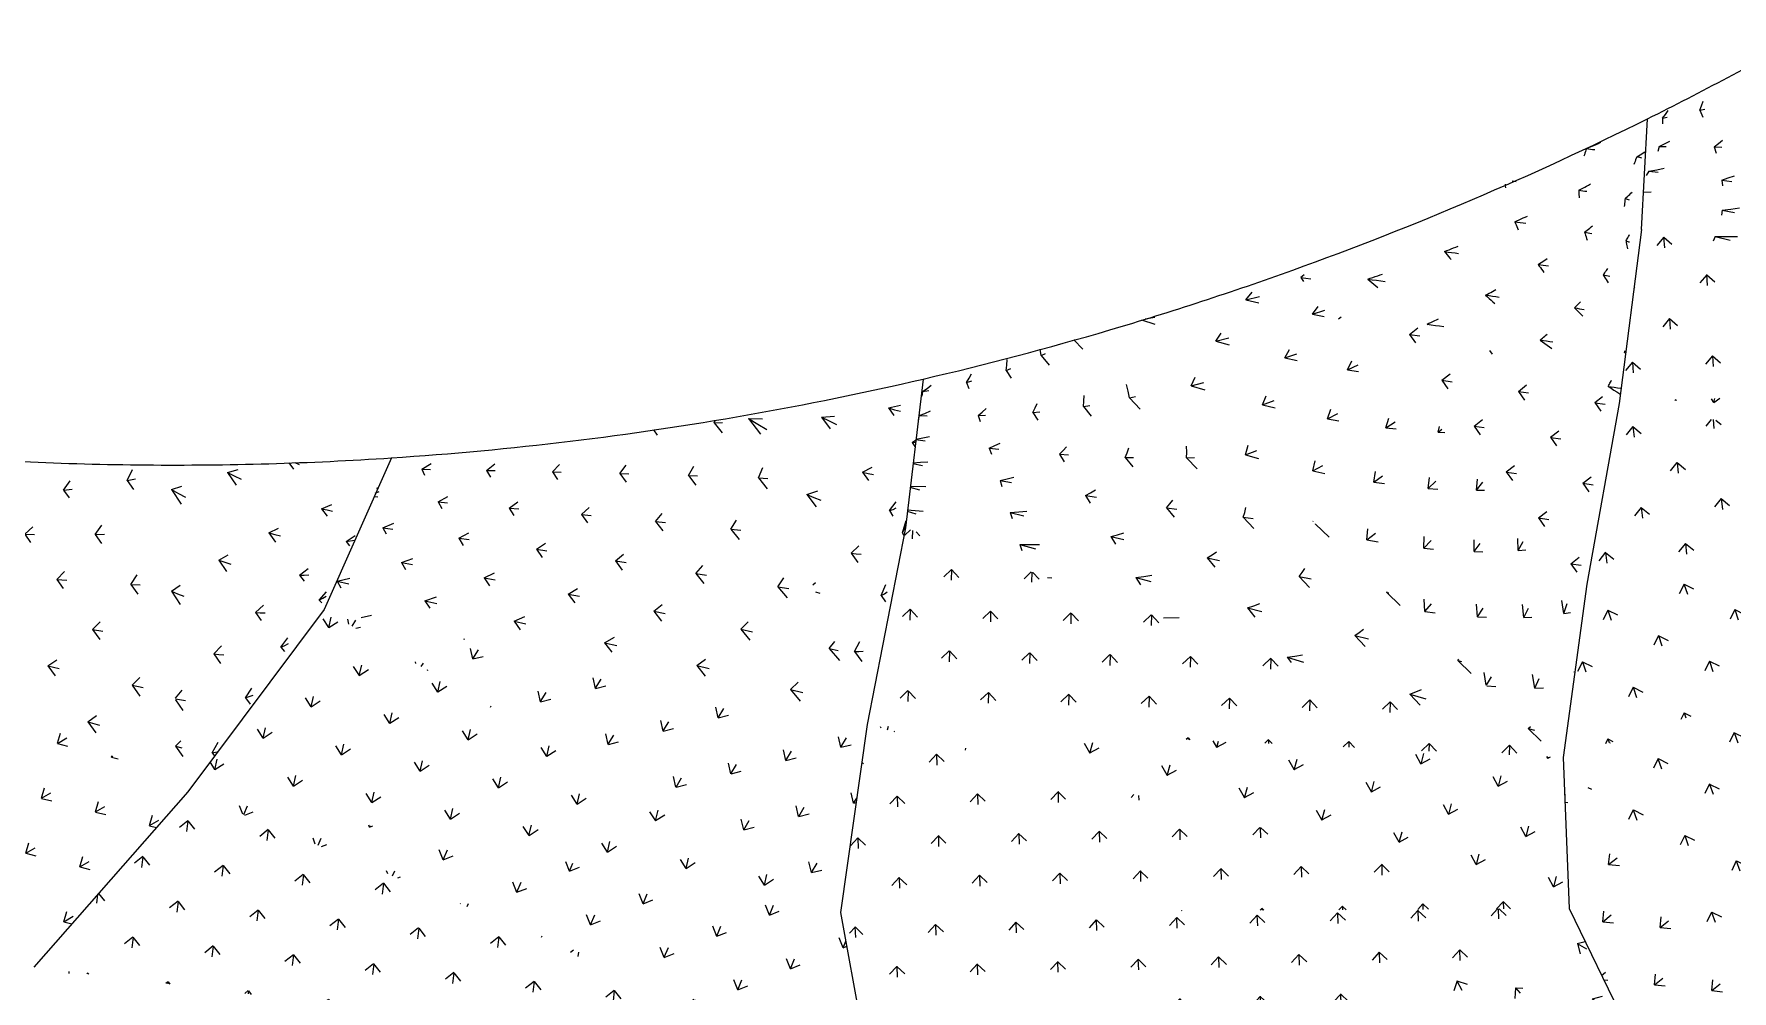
# Model space of a CAD drawing. Header units: millimetres. Extents: x 12827 to 178996, y -27589 to 73652.
# Drawn here: x 40106 to 47598, y -15556 to -11335 of the extents above; entities that cross this region are included whole.
import ezdxf

# ---------------------------------------------------------------- set-up
doc = ezdxf.new("R2010")
doc.units = ezdxf.units.MM
doc.layers.add('A-FLOR', color=192, linetype='Continuous', lineweight=9)
doc.layers.add('A-FLOR-PATT', color=8, linetype='Continuous', lineweight=9)

# ---------------------------------------------------------------- blocks, each defined once
blk = doc.blocks.new('FP_97-Copy of 1_F')
at = {"layer": 'A-FLOR-PATT'}
for p, q in [((40959.3, -13268.8), (41006.9, -13256.3)), ((41230.9, -13226.5), (41250.9, -13255.2)), ((41257.4, -13225.5), (41276, -13233.6)), ((40712.3, -13344.3), (40757.7, -13329)), ((40959.3, -13268.8), (40989.6, -13284.3)), ((40959.3, -13268.8), (40997.4, -13325)), ((40989.6, -13284.3), (41019.6, -13299.1)), ((40712.3, -13344.3), (40743.6, -13361.9)), ((40712.3, -13344.3), (40755.3, -13409.1)), ((40743.6, -13361.9), (40774.5, -13378.8)), ((41618.4, -13337.8), (41622.7, -13336.4)), ((41618.4, -13337.8), (41621.8, -13338.4)), ((41618.4, -13337.8), (41620.7, -13340.8)), ((41375, -13429.5), (41419.8, -13411.2)), ((41375, -13429.5), (41399.4, -13434.7)), ((41375, -13429.5), (41399.1, -13462.3)), ((41399.4, -13434.7), (41423.4, -13439.3)), ((41142.9, -13535.5), (41185.5, -13514.5)), ((41142.9, -13535.5), (41168.2, -13542.6)), ((41142.9, -13535.5), (41171.9, -13576.5)), ((41168.2, -13542.6), (41193.2, -13549.1)), ((41483.8, -13573.6), (41523.7, -13547.4)), ((40922, -13656.5), (40962.6, -13632.6)), ((41483.8, -13573.6), (41520.2, -13568.1)), ((41483.8, -13573.6), (41498.8, -13592.2)), ((40922, -13656.5), (40948.4, -13665.6)), ((40922, -13656.5), (40956, -13705.9)), ((40948.4, -13665.6), (40974.4, -13674)), ((41277.8, -13722.5), (41315.6, -13693.4)), ((40712.6, -13793.3), (40751, -13766.4)), ((41277.8, -13722.5), (41298.2, -13721.6)), ((41277.8, -13722.5), (41297.7, -13748.9)), ((41298.2, -13721.6), (41318.2, -13720.1)), ((40712.6, -13793.3), (40739.9, -13804.3)), ((40712.6, -13793.3), (40751.4, -13851.2)), ((40739.9, -13804.3), (40766.9, -13814.7)), ((41083.2, -13887.4), (41118.8, -13855.2)), ((41364.4, -13832.4), (41397.3, -13795.5)), ((41364.4, -13832.4), (41380, -13823.7)), ((41364.4, -13832.4), (41375.4, -13844.6)), ((41380, -13823.7), (41395.1, -13814.5)), ((41083.2, -13887.4), (41104.6, -13888.2)), ((41083.2, -13887.4), (41108, -13921.8)), ((41104.6, -13888.2), (41125.6, -13888.4)), ((41195.8, -14039.1), (41226.5, -13999)), ((40899.9, -14068.8), (40933.4, -14033.5)), ((40899.9, -14068.8), (40922.3, -14071.4)), ((40899.9, -14068.8), (40929.6, -14111.4)), ((40922.3, -14071.4), (40944.3, -14073.4)), ((41195.8, -14039.1), (41212.2, -14032)), ((41195.8, -14039.1), (41211.5, -14059)), ((41212.2, -14032), (41228.3, -14024.3)), ((40730.2, -14264.9), (40759.4, -14228.9)), ((41038.6, -14263.4), (41067.2, -14220)), ((40730.6, -14268), (40774.4, -14275.7)), ((40731.1, -14272), (40762.7, -14318.4)), ((41038.6, -14263.4), (41056.1, -14257.9)), ((41038.6, -14263.4), (41059.3, -14291.1)), ((41056.1, -14257.9), (41073.1, -14251.8)), ((40892.9, -14505.9), (40919.4, -14459)), ((40892.9, -14505.9), (40914.1, -14501.3)), ((40892.9, -14505.9), (40901.6, -14518))]:
    blk.add_line(p, q, dxfattribs=at)
blk = doc.blocks.new('FP_98-Copy of 1_F')
at = {"layer": 'A-FLOR-PATT'}
for p, q in [((39547.2, -13229.1), (39587, -13204)), ((39547.2, -13229.1), (39586.3, -13228.1)), ((39547.2, -13229.1), (39562.7, -13252.8)), ((39837, -13212), (39840.5, -13208.8)), ((39837, -13212), (39858.4, -13209.9)), ((39837, -13212), (39855.6, -13239.2)), ((40517.9, -13305), (40541.3, -13255.8)), ((39943.1, -13365.9), (39977.4, -13332.7)), ((40236.8, -13346.6), (40265.6, -13305.5)), ((40517.9, -13305), (40554.2, -13297.8)), ((40517.9, -13305), (40545.8, -13344)), ((39636.9, -13363.7), (39676.5, -13338.2)), ((39636.9, -13363.7), (39678.2, -13365.2)), ((39636.9, -13363.7), (39655.6, -13391.4)), ((39943.1, -13365.9), (39982.8, -13364.6)), ((39943.1, -13365.9), (39964.9, -13397.2)), ((40236.8, -13346.6), (40274.8, -13342.4)), ((40236.8, -13346.6), (40261.6, -13381.7)), ((39408.6, -13477.6), (39453.6, -13459.1)), ((39408.6, -13477.6), (39453.8, -13484.3)), ((39408.6, -13477.6), (39427.5, -13505.6)), ((39743.8, -13519.9), (39783.3, -13494)), ((39743.8, -13519.9), (39787.3, -13524)), ((39743.8, -13519.9), (39765.8, -13551.6)), ((40066.4, -13542), (40100.5, -13508.4)), ((40066.4, -13542), (40108.2, -13543.4)), ((40066.4, -13542), (40091.4, -13577.5)), ((40376.3, -13543.1), (40405, -13501.6)), ((40376.3, -13543.1), (40416.5, -13541.6)), ((40376.3, -13543.1), (40404.4, -13582.5)), ((39516.5, -13635.7), (39561.2, -13616.9)), ((39273, -13711.6), (39311.1, -13702.4)), ((39516.5, -13635.7), (39563.8, -13645.1)), ((39516.5, -13635.7), (39538.6, -13667.8)), ((39868, -13698.1), (39907.3, -13671.8)), ((39868, -13698.1), (39913.6, -13704.9)), ((39868, -13698.1), (39893.1, -13734)), ((40206.8, -13740.7), (40240.7, -13706.7)), ((39267.5, -13723.7), (39283.3, -13746.7)), ((39270.5, -13717), (39312.2, -13728.8)), ((40206.8, -13740.7), (40250.8, -13744.8)), ((40206.8, -13740.7), (40235.1, -13780.5)), ((40533, -13762.8), (40561.5, -13720.9)), ((40533, -13762.8), (40575.3, -13764.2)), ((40533, -13762.8), (40564.3, -13806.6)), ((39641.5, -13815.7), (39686.1, -13796.6)), ((39641.5, -13815.7), (39691, -13827.8)), ((39641.5, -13815.7), (39666.9, -13851.9)), ((39387, -13895.9), (39436.8, -13883.7)), ((39387, -13895.9), (39440.3, -13913.1)), ((39387, -13895.9), (39412.5, -13932.4)), ((40009.3, -13898.7), (40048.5, -13872)), ((40009.3, -13898.7), (40057.1, -13908.3)), ((40009.3, -13898.7), (40037.7, -13938.8)), ((40364.4, -13962.4), (40398.2, -13928.1)), ((39783.7, -14018), (39828.2, -13998.5)), ((40364.4, -13962.4), (40410.5, -13969.4)), ((40364.4, -13962.4), (40395.9, -14006.6)), ((39783.7, -14018), (39835.4, -14032.9)), ((39783.7, -14018), (39812.3, -14058.5)), ((39550.5, -14094.7), (39579.8, -14087.1)), ((40167.8, -14122.2), (40206.8, -14095.2)), ((40167.8, -14122.2), (40217.8, -14134.6)), ((40167.8, -14122.2), (40199.4, -14166.7)), ((39943.2, -14243), (39987.4, -14223.3)), ((40539.1, -14207.7), (40572.7, -14173)), ((40539.1, -14207.7), (40587.4, -14217.6)), ((40539.1, -14207.7), (40573.8, -14256.3)), ((39943.2, -14243), (39997, -14260.8)), ((39943.2, -14243), (39975, -14287.8)), ((40343.4, -14369.1), (40382.3, -14341.8)), ((40343.4, -14369.1), (40395.6, -14384.4)), ((40343.4, -14369.1), (40378.3, -14418)), ((40731, -14476.9), (40754.1, -14453)), ((40731, -14476.9), (40758.1, -14483.9)), ((40731, -14476.9), (40763, -14521.8))]:
    blk.add_line(p, q, dxfattribs=at)
blk = doc.blocks.new('FP_99-Copy of 1_F')
at = {"layer": 'A-FLOR-PATT'}
for p, q in [((42839.3, -13081.6), (42856.2, -13104.1)), ((43106.7, -13050.3), (43111, -13039.3)), ((43106.7, -13050.3), (43144.3, -13048.5)), ((43106.7, -13050.3), (43141.9, -13094.5)), ((41817.5, -13254.9), (41858.2, -13229.7)), ((41817.5, -13254.9), (41854.9, -13255.6)), ((41817.5, -13254.9), (41829.4, -13280.8)), ((42102.2, -13260.5), (42138.6, -13231.5)), ((42393.1, -13266.7), (42425.3, -13233.8)), ((42690.1, -13274.1), (42718.1, -13237)), ((42993.2, -13283), (43016.9, -13241.6)), ((43302.5, -13293.6), (43321.9, -13247.9)), ((42102.2, -13260.5), (42140.4, -13261.2)), ((42102.2, -13260.5), (42119.5, -13290.4)), ((42393.1, -13266.7), (42432.1, -13267.7)), ((42393.1, -13266.7), (42415.7, -13300.8)), ((42690.1, -13274.1), (42729.9, -13275.2)), ((42690.1, -13274.1), (42718.2, -13312.5)), ((42993.2, -13283), (43033.9, -13284.3)), ((42993.2, -13283), (43026.7, -13325.9)), ((43302.5, -13293.6), (43344, -13295.2)), ((43302.5, -13293.6), (43341.5, -13341.3)), ((41605.3, -13375.9), (41622.6, -13377.3)), ((41611.8, -13361.1), (41628.7, -13353.6)), ((41889.2, -13399.4), (41931.5, -13375.4)), ((41889.2, -13399.4), (41930.4, -13402.9)), ((41889.2, -13399.4), (41904.9, -13428.2)), ((42202.6, -13426.3), (42240.7, -13398.4)), ((42202.6, -13426.3), (42244.6, -13429.9)), ((42202.6, -13426.3), (42223.6, -13459.1)), ((42522.2, -13454.9), (42556.1, -13423.1)), ((42522.2, -13454.9), (42565, -13458.8)), ((42522.2, -13454.9), (42548.6, -13492)), ((42848.1, -13485.7), (42877.7, -13449.9)), ((43180.2, -13519.1), (43205.5, -13479.1)), ((41645.2, -13512.8), (41693.3, -13493.4)), ((41645.2, -13512.8), (41689.4, -13518.8)), ((41645.2, -13512.8), (41659.3, -13540.4)), ((41980.9, -13559.1), (42024.8, -13536.1)), ((41980.9, -13559.1), (42025.9, -13565.4)), ((41980.9, -13559.1), (42000.3, -13590.7)), ((42848.1, -13485.7), (42891.7, -13490)), ((42848.1, -13485.7), (42879.9, -13527.3)), ((43180.2, -13519.1), (43224.7, -13523.7)), ((43180.2, -13519.1), (43217.5, -13565.3)), ((42322.9, -13607.9), (42362.7, -13581.3)), ((42322.9, -13607.9), (42368.8, -13614.6)), ((42322.9, -13607.9), (42347.7, -13643.7)), ((42671.4, -13659.6), (42706.9, -13629.1)), ((41728.1, -13666.2), (41777.9, -13648)), ((41728.1, -13666.2), (41776.1, -13675)), ((41728.1, -13666.2), (41745.9, -13696.7)), ((42671.4, -13659.6), (42718, -13666.7)), ((42671.4, -13659.6), (42701.6, -13699.8)), ((43026.2, -13714.6), (43057.5, -13680.1)), ((41444.4, -13748.8), (41499.9, -13735.1)), ((41444.4, -13748.8), (41495.3, -13760)), ((41444.4, -13748.8), (41460.5, -13778.1)), ((42092.5, -13734.1), (42138.1, -13712.5)), ((42092.5, -13734.1), (42141.3, -13743.4)), ((42092.5, -13734.1), (42115.6, -13768.7)), ((42463.3, -13805.7), (42504.7, -13780.4)), ((43026.2, -13714.6), (43073.7, -13722.1)), ((43026.2, -13714.6), (43061.8, -13759.4)), ((43387.4, -13773.2), (43414.4, -13734.6)), ((43387.4, -13773.2), (43435.8, -13781.2)), ((43387.4, -13773.2), (43428.5, -13822.9)), ((41830.9, -13834.8), (41882.3, -13817.8)), ((41830.9, -13834.8), (41882.7, -13846.5)), ((41830.9, -13834.8), (41852.4, -13868.1)), ((42463.3, -13805.7), (42513, -13815.5)), ((42463.3, -13805.7), (42491.9, -13844.6)), ((42840.7, -13881.2), (42877.8, -13852.1)), ((41549.6, -13908.5), (41595.6, -13898.4)), ((42224, -13925.1), (42271.3, -13904.7)), ((42224, -13925.1), (42276.7, -13937.4)), ((42224, -13925.1), (42250.9, -13962.7)), ((42840.7, -13881.2), (42891.2, -13891.6)), ((42840.7, -13881.2), (42874.6, -13924.7)), ((43224.5, -13961.1), (43257.5, -13928.1)), ((42002.8, -14004.4), (42006.8, -14003.2)), ((42623.8, -14020.1), (42666.8, -13996.2)), ((43224.5, -13961.1), (43275.9, -13972.1)), ((43224.5, -13961.1), (43264, -14009.4)), ((42623.8, -14020.1), (42677.3, -14033.1)), ((42623.8, -14020.1), (42656.1, -14062.2)), ((43614.9, -14045.7), (43638.7, -14015.2)), ((43614.9, -14045.7), (43653.9, -14054.4)), ((43614.9, -14045.7), (43659.8, -14098.9)), ((43030.1, -14120.2), (43068.9, -14092.6)), ((43030.1, -14120.2), (43084.5, -14133.9)), ((43030.1, -14120.2), (43067.9, -14167)), ((43443.1, -14225.8), (43477.7, -14194.3)), ((43443.1, -14225.8), (43498.4, -14240.2)), ((43443.1, -14225.8), (43486.3, -14277.5))]:
    blk.add_line(p, q, dxfattribs=at)
blk = doc.blocks.new('FP_100-Copy of 1_F')
at = {"layer": 'A-FLOR-PATT'}
for p, q in [((43258.3, -13031.6), (43299.1, -13056.5)), ((43258.3, -13031.6), (43311.3, -13100)), ((43258.3, -13031.6), (43320.7, -13033.3)), ((43580.2, -13025.9), (43637.7, -13020.8)), ((43580.2, -13025.9), (43614.2, -13042.2)), ((43580.2, -13025.9), (43618.9, -13076.9)), ((43875.9, -12984.5), (43928.4, -12972.9)), ((43875.9, -12984.5), (43903.1, -12992.5)), ((43875.9, -12984.5), (43900.2, -13018.5)), ((43903.1, -12992.5), (43929.2, -12999.1)), ((43299.1, -13056.5), (43338.9, -13079.9)), ((43614.2, -13042.2), (43647.1, -13057.1)), ((43980.7, -13136.8), (43995.1, -13126.4)), ((43980.7, -13136.8), (43994, -13134.9)), ((43980.7, -13136.8), (43991.7, -13154.5)), ((43761.1, -13268), (43804.2, -13245.9)), ((43761.1, -13268), (43785.9, -13273.4)), ((43761.1, -13268), (43788.1, -13305.3)), ((43785.9, -13273.4), (43809.7, -13277.5)), ((43515.7, -13365.8), (43563.7, -13350.1)), ((43515.7, -13365.8), (43547.3, -13379.5)), ((43515.7, -13365.8), (43557, -13420.2)), ((43547.3, -13379.5), (43577.8, -13391.9)), ((43880.2, -13437.5), (43909.2, -13398.7)), ((43880.2, -13437.5), (43896, -13432.2)), ((43880.2, -13437.5), (43895.7, -13461.3)), ((43896, -13432.2), (43910.6, -13425.7)), ((43938.2, -13535.6), (43953.4, -13480.6)), ((43938.2, -13535.6), (43945.1, -13519.9)), ((43938.2, -13535.6), (43942.6, -13546.2)), ((43945.1, -13519.9), (43951.3, -13503.1)), ((43711, -13625.7), (43744.7, -13592.8)), ((43711, -13625.7), (43733.4, -13628.4)), ((43711, -13625.7), (43740.7, -13666.2)), ((43733.4, -13628.4), (43754.8, -13629.9)), ((43541.6, -13764.2), (43554.7, -13754.9)), ((43844.4, -13812.3), (43863.9, -13762.7)), ((43553.7, -13795.6), (43573.5, -13802.3)), ((43844.4, -13812.3), (43857.7, -13804.3)), ((43844.4, -13812.3), (43862.6, -13839.2)), ((43857.7, -13804.3), (43870, -13795.1)), ((43725.8, -14059.1), (43750, -14015.2)), ((43725.8, -14059.1), (43745.8, -14059.1)), ((43725.8, -14059.1), (43758.2, -14102.9)), ((43745.8, -14059.1), (43764.8, -14057.8))]:
    blk.add_line(p, q, dxfattribs=at)
blk = doc.blocks.new('FP_102-Copy of 1_F')
at = {"layer": 'A-FLOR-PATT'}
for p, q in [((44549.8, -12753.7), (44545.3, -12725.7)), ((44694.4, -12684.3), (44733.6, -12725.2)), ((44394.6, -12819.1), (44398.1, -12795.7)), ((44398.1, -12795.7), (44400.3, -12771.5)), ((44549.8, -12753.7), (44569, -12744.1)), ((44549.8, -12753.7), (44584.9, -12796)), ((44046.4, -12898.5), (44064.8, -12884)), ((44220.2, -12871.8), (44231.8, -12853.3)), ((44220.2, -12871.8), (44244.4, -12865.5)), ((44220.2, -12871.8), (44230, -12899.2)), ((44231.8, -12853.3), (44242.1, -12834)), ((44394.6, -12819.1), (44416.3, -12811.2)), ((44394.6, -12819.1), (44417, -12853.9)), ((44933.4, -12911.3), (44925.9, -12881)), ((44026.7, -12912.1), (44023.8, -12932.1)), ((44026.7, -12912.1), (44046.4, -12898.5)), ((44026.7, -12912.1), (44053.4, -12907.4)), ((44736.1, -12978.8), (44738, -12954.4)), ((44738, -12954.4), (44738.6, -12929.1)), ((44939.6, -12940.6), (44933.4, -12911.3)), ((44939.6, -12940.6), (44965.2, -12934.6)), ((44939.6, -12940.6), (44987, -12990.2)), ((44010.7, -13018.3), (44007.5, -13038.1)), ((44010.7, -13018.3), (44037, -13008.5)), ((44010.7, -13018.3), (44046.4, -13018.9)), ((44037, -13008.5), (44061.8, -12997.9)), ((44271.6, -13017.4), (44289.7, -13002.8)), ((44271.6, -13017.4), (44304.7, -13016.4)), ((44271.6, -13017.4), (44281, -13044.6)), ((44289.7, -13002.8), (44306.5, -12987.3)), ((44513.4, -13004.3), (44523.4, -12984.8)), ((44513.4, -13004.3), (44544, -13001.7)), ((44513.4, -13004.3), (44535.4, -13038.9)), ((44523.4, -12984.8), (44532.1, -12964.5)), ((44736.1, -12978.8), (44764.2, -12974.5)), ((44736.1, -12978.8), (44770.8, -13020.8)), ((43996.1, -13123.8), (44037.3, -13129.1)), ((43996.3, -13122.7), (44027.2, -13116.9)), ((44027.2, -13116.9), (44056.9, -13110.4)), ((44320.9, -13161.7), (44345.6, -13150.9)), ((44320.9, -13161.7), (44363, -13165.9)), ((44320.9, -13161.7), (44329.9, -13188.6)), ((44345.6, -13150.9), (44368.9, -13139.3)), ((44630.1, -13188.2), (44646.6, -13172.5)), ((44646.6, -13172.5), (44661.8, -13156.1)), ((44920.2, -13202.5), (44928.7, -13182)), ((44928.7, -13182), (44935.8, -13160.6)), ((45191.6, -13179.1), (45190.6, -13152.8)), ((45191.3, -13204.6), (45191.6, -13179.1)), ((43983.4, -13229.2), (44026.1, -13238)), ((43983.7, -13226.5), (44017.2, -13224.4)), ((44017.2, -13224.4), (44049.8, -13221.7)), ((44630.1, -13188.2), (44669.6, -13190.8)), ((44630.1, -13188.2), (44651.7, -13222.5)), ((44920.2, -13202.5), (44957.2, -13203.5)), ((44920.2, -13202.5), (44954.5, -13244.3)), ((45191.3, -13204.6), (45225.8, -13203.9)), ((45191.3, -13204.6), (45238.2, -13253.9)), ((43970.6, -13334.7), (44012.8, -13345.6)), ((43971.2, -13330.2), (44040.5, -13331.7)), ((44368.1, -13304.7), (44399.2, -13297.7)), ((44368.1, -13304.7), (44419.1, -13314.2)), ((44368.1, -13304.7), (44376.7, -13331.4)), ((44399.2, -13297.7), (44429, -13289.9)), ((44744.6, -13370.8), (44767.7, -13359)), ((44744.6, -13370.8), (44793.1, -13378.6)), ((44744.6, -13370.8), (44765.8, -13404.9)), ((44767.7, -13359), (44789.4, -13346.3)), ((45102.1, -13425), (45117.1, -13408.3)), ((45117.1, -13408.3), (45130.8, -13390.8)), ((43957.9, -13440.2), (43997.3, -13451.9)), ((43958.7, -13434), (44029.1, -13440.5)), ((44413.1, -13446.4), (44450.8, -13443.2)), ((44413.1, -13446.4), (44473, -13461.1)), ((44413.1, -13446.4), (44421.3, -13472.8)), ((44450.8, -13443.2), (44487.1, -13439.2)), ((45102.1, -13425), (45148.1, -13431.2)), ((45102.1, -13425), (45136, -13466.5)), ((45440.7, -13467.1), (45447.6, -13445.6)), ((45440.7, -13467.1), (45484.2, -13471.8)), ((45440.7, -13467.1), (45487.2, -13516.2)), ((45447.6, -13445.6), (45453.1, -13423.2)), ((44856.9, -13552), (44886.5, -13544)), ((44856.9, -13552), (44914.3, -13565.1)), ((44856.9, -13552), (44877.7, -13585.8)), ((44886.5, -13544), (44914.8, -13535.3)), ((45760.3, -13497.2), (45760.2, -13495.9)), ((45760.3, -13497.2), (45761.7, -13497.3)), ((45760.3, -13497.2), (45819.5, -13553.9)), ((44455.9, -13586.8), (44524.7, -13606.7)), ((44455.9, -13586.8), (44463.7, -13613)), ((44455.9, -13586.8), (44500.1, -13587.4)), ((44500.1, -13587.4), (44542.9, -13587.3)), ((45281.9, -13646), (45303.4, -13633.2)), ((45303.4, -13633.2), (45323.6, -13619.6)), ((45281.9, -13646), (45336.8, -13657.6)), ((45281.9, -13646), (45315.4, -13687.4)), ((45701.4, -13710.7), (45713.4, -13692.2)), ((44577.9, -13732.7), (44596.6, -13734)), ((44967.1, -13731.9), (45003.2, -13727.8)), ((44967.1, -13731.9), (45033.4, -13750.3)), ((44967.1, -13731.9), (44987.5, -13765.5)), ((45003.2, -13727.8), (45038, -13722.9)), ((45688, -13728.4), (45701.4, -13710.7)), ((45688, -13728.4), (45740.4, -13738.4)), ((45688, -13728.4), (45734.1, -13777.2)), ((45459.5, -13865.8), (45487.5, -13856.9)), ((45487.5, -13856.9), (45514.2, -13847.1)), ((46075.1, -13798.9), (46076.4, -13794)), ((46075.1, -13798.9), (46083, -13800.2)), ((46075.1, -13798.9), (46133.9, -13855.3)), ((45088.6, -13910.6), (45159, -13909.2)), ((45459.5, -13865.8), (45523.3, -13882.7)), ((45459.5, -13865.8), (45492.5, -13906.9)), ((45933, -13988.3), (45953, -13974.5)), ((45933, -13988.3), (45994.4, -14003.7)), ((45933, -13988.3), (45978.7, -14036.9)), ((45953, -13974.5), (45971.6, -13959.9)), ((45634.8, -14084.3), (45669.4, -14079.2)), ((45669.4, -14079.2), (45702.6, -14073.3)), ((45634.8, -14084.3), (45707.7, -14106.5)), ((45634.8, -14084.3), (45653.2, -14107.2)), ((46387.8, -14099.2), (46392.6, -14092)), ((46387.8, -14099.2), (46404.3, -14103.2)), ((46387.8, -14099.2), (46446.1, -14155.4)), ((46202.4, -14237), (46227.5, -14226.3)), ((46175.9, -14246.9), (46202.4, -14237)), ((46175.9, -14246.9), (46246.2, -14267.6)), ((46175.9, -14246.9), (46221.2, -14295.2)), ((46698.2, -14398.3), (46708.7, -14390.1)), ((46698.2, -14398.3), (46725.7, -14406.1)), ((46698.2, -14398.3), (46756.2, -14454.2))]:
    blk.add_line(p, q, dxfattribs=at)
blk = doc.blocks.new('FP_103-Copy of 1_F')
at = {"layer": 'A-FLOR-PATT'}
for p, q in [((45452.8, -12507.1), (45480.3, -12474.2)), ((45452.8, -12507.1), (45512.6, -12493.4)), ((45452.8, -12507.1), (45510.1, -12520.7)), ((45008.9, -12591.4), (45050.5, -12584.8)), ((45746.6, -12571.1), (45772.1, -12536.5)), ((45746.6, -12571.1), (45801.2, -12553.3)), ((45746.6, -12571.1), (45798.5, -12580.8)), ((44992.6, -12596.4), (45051.8, -12614.4)), ((45320.1, -12690.3), (45343.2, -12654.9)), ((45320.1, -12690.3), (45378.1, -12676.1)), ((45320.1, -12690.3), (45379.3, -12705.8)), ((45624.4, -12763.9), (45645.6, -12726.7)), ((45624.4, -12763.9), (45677.3, -12745.5)), ((45624.4, -12763.9), (45678.4, -12775.3)), ((45900.5, -12816.2), (45919.7, -12777.3)), ((45900.5, -12816.2), (45948.3, -12793.8)), ((45210.9, -12887.4), (45229.6, -12849.4)), ((45210.9, -12887.4), (45267.2, -12872.6)), ((45900.5, -12816.2), (45949.1, -12823.6)), ((45210.9, -12887.4), (45272.1, -12904.7)), ((45525.8, -12970.6), (45542.5, -12930.8)), ((45525.8, -12970.6), (45577, -12951.6)), ((45525.8, -12970.6), (45581.7, -12983.8)), ((45812.4, -13032), (45827.1, -12990.5)), ((45812.4, -13032), (45858.4, -13009)), ((45812.4, -13032), (45863, -13041.2)), ((46070.7, -13072.3), (46083.4, -13029.1)), ((46070.7, -13072.3), (46111.6, -13045.3)), ((46070.7, -13072.3), (46116, -13077.5)), ((46300.9, -13092), (46306.8, -13067.1)), ((46300.9, -13092), (46317.1, -13078.2)), ((46300.9, -13092), (46331.1, -13093.2)), ((45451.1, -13192), (45463.3, -13149.3)), ((45451.1, -13192), (45500.4, -13172.2)), ((45451.1, -13192), (45508.9, -13206.9)), ((45748, -13262.6), (45758.3, -13218.2)), ((45748, -13262.6), (45792.3, -13238.7)), ((45748, -13262.6), (45800.6, -13273.4)), ((46016.7, -13311.6), (46025, -13265.6)), ((46016.7, -13311.6), (46055.8, -13283.7)), ((46016.7, -13311.6), (46063.9, -13318.4)), ((46257.1, -13339.6), (46263.5, -13292.1)), ((46257.1, -13339.6), (46291.1, -13308)), ((46469.5, -13347.4), (46474, -13298.3)), ((46469.5, -13347.4), (46498.5, -13312)), ((46257.1, -13339.6), (46299, -13342.6)), ((46469.5, -13347.4), (46506.2, -13346.6)), ((45748.1, -13485), (45750.2, -13483.7)), ((45986.7, -13566.3), (45990.5, -13517.3)), ((45986.7, -13566.3), (46024, -13537.5)), ((46237.3, -13602.7), (46239.2, -13552.2)), ((45986.7, -13566.3), (46035.8, -13574.7)), ((46237.3, -13602.7), (46269.5, -13570)), ((46237.3, -13602.7), (46281.2, -13607.2)), ((46459.8, -13618.3), (46459.8, -13566.3)), ((46459.8, -13618.3), (46486.9, -13581.9)), ((46459.8, -13618.3), (46498.4, -13619)), ((46654.4, -13613.8), (46652.5, -13560.4)), ((46654.4, -13613.8), (46676.5, -13573.8)), ((46654.4, -13613.8), (46687.8, -13610.8)), ((46241.9, -13881.9), (46239.1, -13828.3)), ((46241.9, -13881.9), (46272.1, -13848.1)), ((46474.4, -13905.5), (46469.8, -13850.4)), ((46678.9, -13908.5), (46672.5, -13852)), ((46855.6, -13891.6), (46847.2, -13833.7)), ((46855.6, -13891.6), (46870.8, -13846.8)), ((46241.9, -13881.9), (46287.6, -13887.9)), ((46474.4, -13905.5), (46499.6, -13867.9)), ((46474.4, -13905.5), (46514.9, -13907.6)), ((46678.9, -13908.5), (46699.1, -13867.2)), ((46678.9, -13908.5), (46714.2, -13906.8)), ((46855.6, -13891.6), (46885.6, -13886.2)), ((46513.1, -14206.9), (46504.3, -14151.3)), ((46901.7, -14149.9), (46901.5, -14149.2)), ((46514.4, -14208.1), (46536.8, -14170.7)), ((46516.2, -14209.8), (46555.9, -14213.2)), ((46728, -14220.1), (46716.9, -14160.4)), ((46728, -14220.1), (46746.2, -14177.5)), ((46728, -14220.1), (46765.1, -14219.8))]:
    blk.add_line(p, q, dxfattribs=at)
blk = doc.blocks.new('FP_104-Copy of 1_F')
at = {"layer": 'A-FLOR-PATT'}
for p, q in [((46954.8, -11840.3), (46965.6, -11835.8)), ((46965.6, -11835.8), (46976.4, -11831.3)), ((46976.4, -11831.3), (46987.2, -11826.7)), ((46987.2, -11826.7), (46997.9, -11822.2)), ((46997.9, -11822.2), (47008.6, -11817.7)), ((47008.6, -11817.7), (47019.2, -11813.1)), ((46946.3, -11867.8), (46944.4, -11874.6)), ((46948.3, -11860.9), (46946.3, -11867.8)), ((46950.4, -11854), (46948.3, -11860.9)), ((46952.6, -11847.1), (46950.4, -11854)), ((46954.8, -11840.3), (46952.6, -11847.1)), ((46954.8, -11840.3), (46964.2, -11841.6)), ((46964.2, -11841.6), (46973.5, -11842.9)), ((46973.5, -11842.9), (46982.6, -11844.1)), ((46982.6, -11844.1), (46991.6, -11845.4)), ((47166.9, -11904.2), (47164.2, -11911.1)), ((47169.6, -11897.3), (47166.9, -11904.2)), ((47172.4, -11890.3), (47169.6, -11897.3)), ((47175.3, -11883.4), (47172.4, -11890.3)), ((47178.3, -11876.5), (47175.3, -11883.4)), ((47178.3, -11876.5), (47185.3, -11872.1)), ((47178.3, -11876.5), (47183.6, -11877.6)), ((47183.6, -11877.6), (47188.8, -11878.7)), ((47185.3, -11872.1), (47192.3, -11867.8)), ((47188.8, -11878.7), (47193.8, -11879.8)), ((47192.3, -11867.8), (47199.2, -11863.4)), ((47193.8, -11879.8), (47198.7, -11880.9)), ((47199.2, -11863.4), (47206.1, -11859)), ((47206.1, -11859), (47213, -11854.7)), ((46628.3, -11983.5), (46636.7, -11984.6)), ((46636.7, -11984.6), (46645.1, -11985.6)), ((46596.3, -11997.7), (46597.3, -12005.6)), ((46597.3, -12005.6), (46598.4, -12013.6)), ((46922.4, -12023.9), (46922.3, -12030.9)), ((46922.3, -12030.9), (46922.3, -12037.8)), ((46922.3, -12037.8), (46922.3, -12044.7)), ((46922.3, -12044.7), (46922.5, -12051.6)), ((46922.4, -12023.9), (46930.8, -12019.4)), ((46922.4, -12023.9), (46931.2, -12025.3)), ((46922.5, -12051.6), (46922.7, -12058.5)), ((46930.8, -12019.4), (46939.2, -12014.9)), ((46931.2, -12025.3), (46939.8, -12026.6)), ((46939.2, -12014.9), (46947.6, -12010.4)), ((46939.8, -12026.6), (46948.2, -12027.9)), ((46947.6, -12010.4), (46955.9, -12005.9)), ((46948.2, -12027.9), (46956.5, -12029.2)), ((46955.9, -12005.9), (46964.2, -12001.4)), ((46964.2, -12001.4), (46972.5, -11996.8)), ((47125.8, -12061.4), (47124.9, -12068.4)), ((47125.8, -12061.4), (47130.9, -12056.7)), ((47125.8, -12061.4), (47130.4, -12062.6)), ((47130.9, -12056.7), (47136.1, -12052)), ((47136.1, -12052), (47141.2, -12047.3)), ((47141.2, -12047.3), (47146.3, -12042.6)), ((47146.3, -12042.6), (47151.3, -12037.9)), ((47151.3, -12037.9), (47156.4, -12033.2)), ((47122.8, -12089.3), (47122.2, -12096.2)), ((47123.4, -12082.3), (47122.8, -12089.3)), ((47124.1, -12075.3), (47123.4, -12082.3)), ((47124.9, -12068.4), (47124.1, -12075.3)), ((47130.4, -12062.6), (47134.9, -12063.7)), ((47134.9, -12063.7), (47139.2, -12064.9)), ((47139.2, -12064.9), (47143.4, -12066.1)), ((46639.3, -12163.8), (46648.6, -12159.5)), ((46639.3, -12163.8), (46651.5, -12165.4)), ((46639.3, -12163.8), (46642.1, -12170.7)), ((46642.1, -12170.7), (46645, -12177.7)), ((46645, -12177.7), (46648, -12184.7)), ((46648, -12184.7), (46651, -12191.7)), ((46648.6, -12159.5), (46657.8, -12155.3)), ((46651, -12191.7), (46654.1, -12198.7)), ((46651.5, -12165.4), (46663.6, -12167.1)), ((46657.8, -12155.3), (46667, -12151)), ((46663.6, -12167.1), (46675.5, -12168.7)), ((46667, -12151), (46676.2, -12146.7)), ((46675.5, -12168.7), (46687.3, -12170.3)), ((46676.2, -12146.7), (46685.3, -12142.5)), ((46685.3, -12142.5), (46694.5, -12138.2)), ((46947.1, -12209.3), (46953.1, -12204.8)), ((46947.1, -12209.3), (46955.2, -12210.7)), ((46947.1, -12209.3), (46949.2, -12216.3)), ((46953.1, -12204.8), (46959.1, -12200.2)), ((46955.2, -12210.7), (46963.1, -12212)), ((46959.1, -12200.2), (46965, -12195.7)), ((46965, -12195.7), (46970.9, -12191.1)), ((46970.9, -12191.1), (46976.8, -12186.5)), ((46976.8, -12186.5), (46982.6, -12182)), ((46349, -12287), (46359, -12283)), ((46359, -12283), (46369.1, -12279)), ((46369.1, -12279), (46379.1, -12275)), ((46379.1, -12275), (46389.1, -12271)), ((46949.2, -12216.3), (46951.3, -12223.3)), ((46951.3, -12223.3), (46953.5, -12230.3)), ((46953.5, -12230.3), (46955.8, -12237.3)), ((46955.8, -12237.3), (46958.1, -12244.3)), ((46963.1, -12212), (46970.9, -12213.4)), ((46970.9, -12213.4), (46978.5, -12214.7)), ((47129.8, -12247.8), (47132.5, -12243.1)), ((47129.8, -12247.8), (47133.7, -12249)), ((47129.8, -12247.8), (47131, -12254.9)), ((47131, -12254.9), (47132.4, -12261.9)), ((47132.4, -12261.9), (47133.8, -12268.9)), ((47132.5, -12243.1), (47135.2, -12238.4)), ((47133.7, -12249), (47137.5, -12250.2)), ((47133.8, -12268.9), (47135.3, -12276)), ((47135.2, -12238.4), (47137.9, -12233.7)), ((47135.3, -12276), (47136.9, -12283)), ((47137.5, -12250.2), (47141.1, -12251.5)), ((47137.9, -12233.7), (47140.6, -12228.9)), ((47140.6, -12228.9), (47143.2, -12224.2)), ((47141.1, -12251.5), (47144.6, -12252.7)), ((47143.2, -12224.2), (47145.8, -12219.5)), ((46328.7, -12294.9), (46338.9, -12290.9)), ((46328.7, -12294.9), (46344.5, -12297)), ((46328.7, -12294.9), (46334.5, -12302)), ((46334.5, -12302), (46340.3, -12309.1)), ((46338.9, -12290.9), (46349, -12287)), ((46340.3, -12309.1), (46346.2, -12316.3)), ((46344.5, -12297), (46360.1, -12299.1)), ((46346.2, -12316.3), (46352.3, -12323.4)), ((46352.3, -12323.4), (46358.3, -12330.6)), ((46360.1, -12299.1), (46375.5, -12301.1)), ((46375.5, -12301.1), (46390.8, -12303.2)), ((46742.1, -12351.6), (46748.9, -12347.2)), ((46742.1, -12351.6), (46753.6, -12353.2)), ((46742.1, -12351.6), (46747.1, -12358.7)), ((46747.1, -12358.7), (46752.1, -12365.8)), ((46748.9, -12347.2), (46755.7, -12342.8)), ((46753.6, -12353.2), (46765, -12354.9)), ((46755.7, -12342.8), (46762.4, -12338.5)), ((46762.4, -12338.5), (46769.2, -12334.1)), ((46765, -12354.9), (46776.3, -12356.5)), ((46769.2, -12334.1), (46775.9, -12329.7)), ((46775.9, -12329.7), (46782.5, -12325.4)), ((46776.3, -12356.5), (46787.4, -12358.2)), ((45990.6, -12416.3), (46001.6, -12412.7)), ((45990.6, -12416.3), (46009.9, -12418.9)), ((45990.6, -12416.3), (45999.3, -12423.7)), ((45999.3, -12423.7), (46008.1, -12431)), ((46001.6, -12412.7), (46012.5, -12409)), ((46008.1, -12431), (46017, -12438.4)), ((46009.9, -12418.9), (46029, -12421.5)), ((46012.5, -12409), (46023.5, -12405.4)), ((46023.5, -12405.4), (46034.4, -12401.7)), ((46029, -12421.5), (46048, -12424.1)), ((46034.4, -12401.7), (46045.2, -12398)), ((46045.2, -12398), (46056.1, -12394.3)), ((46048, -12424.1), (46066.9, -12426.7)), ((46752.1, -12365.8), (46757.3, -12372.9)), ((46757.3, -12372.9), (46762.5, -12380.1)), ((46762.5, -12380.1), (46767.8, -12387.2)), ((47029.3, -12397.4), (47032.8, -12392.8)), ((47029.3, -12397.4), (47036.7, -12398.8)), ((47029.3, -12397.4), (47033.5, -12404.5)), ((47032.8, -12392.8), (47036.3, -12388.1)), ((47033.5, -12404.5), (47037.8, -12411.6)), ((47036.3, -12388.1), (47039.8, -12383.5)), ((47036.7, -12398.8), (47043.9, -12400.2)), ((47037.8, -12411.6), (47042.1, -12418.8)), ((47039.8, -12383.5), (47043.2, -12378.9)), ((47042.1, -12418.8), (47046.6, -12425.9)), ((47043.2, -12378.9), (47046.7, -12374.2)), ((47043.9, -12400.2), (47051, -12401.5)), ((47046.6, -12425.9), (47051.1, -12433.1)), ((47046.7, -12374.2), (47050.1, -12369.6)), ((47051, -12401.5), (47057.9, -12402.9)), ((46017, -12438.4), (46026, -12445.7)), ((46026, -12445.7), (46035.1, -12453.1)), ((46510.5, -12487.2), (46518.1, -12483)), ((46510.5, -12487.2), (46525.5, -12489.2)), ((46510.5, -12487.2), (46518.4, -12494.5)), ((46518.1, -12483), (46525.7, -12478.9)), ((46518.4, -12494.5), (46526.5, -12501.8)), ((46525.5, -12489.2), (46540.4, -12491.3)), ((46525.7, -12478.9), (46533.3, -12474.8)), ((46526.5, -12501.8), (46534.6, -12509.1)), ((46533.3, -12474.8), (46540.9, -12470.6)), ((46534.6, -12509.1), (46542.8, -12516.5)), ((46540.4, -12491.3), (46555.2, -12493.4)), ((46540.9, -12470.6), (46548.4, -12466.5)), ((46548.4, -12466.5), (46555.9, -12462.3)), ((46555.2, -12493.4), (46569.8, -12495.4)), ((46542.8, -12516.5), (46551.1, -12523.8)), ((46903.1, -12543.5), (46907.4, -12539)), ((46903.1, -12543.5), (46913.9, -12545.1)), ((46903.1, -12543.5), (46910.3, -12550.8)), ((46907.4, -12539), (46911.7, -12534.5)), ((46910.3, -12550.8), (46917.5, -12558.1)), ((46911.7, -12534.5), (46916, -12530)), ((46913.9, -12545.1), (46924.7, -12546.8)), ((46916, -12530), (46920.3, -12525.4)), ((46917.5, -12558.1), (46924.9, -12565.4)), ((46920.3, -12525.4), (46924.5, -12520.9)), ((46924.5, -12520.9), (46928.7, -12516.4)), ((46924.7, -12546.8), (46935.2, -12548.4)), ((46924.9, -12565.4), (46932.3, -12572.7)), ((46932.3, -12572.7), (46939.8, -12580)), ((46935.2, -12548.4), (46945.7, -12550)), ((46252.1, -12615.1), (46260.6, -12611.3)), ((46252.1, -12615.1), (46270.7, -12617.7)), ((46252.1, -12615.1), (46255.9, -12617.8)), ((46260.6, -12611.3), (46269, -12607.4)), ((46269, -12607.4), (46277.4, -12603.5)), ((46270.7, -12617.7), (46289.1, -12620.3)), ((46277.4, -12603.5), (46285.8, -12599.6)), ((46285.8, -12599.6), (46294.2, -12595.7)), ((46289.1, -12620.3), (46307.4, -12622.8)), ((46294.2, -12595.7), (46302.6, -12591.8)), ((46307.4, -12622.8), (46325.6, -12625.4)), ((46776.6, -12663.3), (46781.6, -12658.9)), ((46751.1, -12685), (46756.2, -12680.7)), ((46751.1, -12685), (46765.5, -12687.1)), ((46751.1, -12685), (46761.3, -12692.6)), ((46756.2, -12680.7), (46761.4, -12676.3)), ((46761.3, -12692.6), (46771.5, -12700.1)), ((46761.4, -12676.3), (46766.5, -12672)), ((46765.5, -12687.1), (46779.7, -12689.1)), ((46766.5, -12672), (46771.5, -12667.6)), ((46771.5, -12667.6), (46776.6, -12663.3)), ((46771.5, -12700.1), (46781.9, -12707.7)), ((46779.7, -12689.1), (46793.7, -12691.1)), ((46781.9, -12707.7), (46792.3, -12715.3)), ((46792.3, -12715.3), (46802.8, -12722.8)), ((46793.7, -12691.1), (46807.7, -12693.1)), ((47122.8, -12740.4), (47124.7, -12735.5)), ((47124.7, -12735.5), (47126.6, -12730.7)), ((47122.8, -12740.4), (47125.3, -12740.8)), ((47122.8, -12740.4), (47125.1, -12742.3)), ((47051, -12889.4), (47053.7, -12884.8)), ((47053.7, -12884.8), (47056.3, -12880.2)), ((47056.3, -12880.2), (47058.8, -12875.5)), ((47058.8, -12875.5), (47061.4, -12870.9)), ((47061.4, -12870.9), (47063.9, -12866.3)), ((47063.9, -12866.3), (47066.4, -12861.7)), ((47051, -12889.4), (47064.7, -12891.4)), ((47051, -12889.4), (47063.9, -12897.4)), ((47063.9, -12897.4), (47076.8, -12905.5)), ((47064.7, -12891.4), (47078.2, -12893.3)), ((47076.8, -12905.5), (47089.8, -12913.6)), ((47078.2, -12893.3), (47091.6, -12895.3)), ((47089.8, -12913.6), (47102.9, -12921.7)), ((47091.6, -12895.3), (47104.8, -12897.3))]:
    blk.add_line(p, q, dxfattribs=at)
blk = doc.blocks.new('FP_109-Copy of 1_F')
at = {"layer": 'A-FLOR-PATT'}
for p, q in [((47643.4, -11622.6), (47644.7, -11600.1)), ((47845.4, -11602.7), (47841.3, -11577.5)), ((47848, -11627.3), (47845.4, -11602.7)), ((48068.8, -11592.3), (48059.4, -11564.4)), ((48076.8, -11619.6), (48068.8, -11592.3)), ((47303.7, -11690.4), (47315.8, -11673.2)), ((47454.8, -11671.1), (47462.9, -11651.9)), ((47454.8, -11671.1), (47478.2, -11667)), ((47454.8, -11671.1), (47469.3, -11702.6)), ((47462.9, -11651.9), (47469.6, -11632)), ((47640.6, -11644.5), (47643.4, -11622.6)), ((47640.6, -11644.5), (47666.9, -11641.6)), ((47640.6, -11644.5), (47669.9, -11683)), ((47848, -11627.3), (47877.1, -11625.7)), ((47848, -11627.3), (47892, -11673)), ((48076.8, -11619.6), (48108.8, -11619.3)), ((48076.8, -11619.6), (48135.7, -11672.4)), ((48379.2, -11663.9), (48400.9, -11681.6)), ((47290.2, -11706.9), (47290.1, -11731.3)), ((47290.2, -11706.9), (47303.7, -11690.4)), ((47290.2, -11706.9), (47310.8, -11701.6)), ((47276.4, -11831.3), (47270.3, -11853)), ((47276.4, -11831.3), (47300.3, -11819.7)), ((47276.4, -11831.3), (47307.4, -11831)), ((47300.3, -11819.7), (47322.6, -11807.4)), ((47519.4, -11832.9), (47537.9, -11818.7)), ((47519.4, -11832.9), (47553.2, -11833.9)), ((47519.4, -11832.9), (47528, -11861.6)), ((47537.9, -11818.7), (47554.9, -11803.8)), ((47783.9, -11844), (47797, -11827.2)), ((47797, -11827.2), (47808.7, -11809.6)), ((48077.8, -11845.3), (48084.1, -11825.1)), ((47783.9, -11844), (47820.6, -11846.2)), ((47783.9, -11844), (47807.2, -11879.8)), ((48070, -11864.8), (48077.8, -11845.3)), ((48070, -11864.8), (48109.5, -11868.3)), ((48070, -11864.8), (48108.1, -11907.6)), ((48377.7, -11895.3), (48380.1, -11873.2)), ((48377.7, -11895.3), (48420.2, -11900.1)), ((48377.7, -11895.3), (48430.6, -11945.3)), ((48380.1, -11873.2), (48381.1, -11850.3)), ((48707.2, -11935.8), (48702.1, -11897.8)), ((47231, -11940.8), (47219, -11959.7)), ((47231, -11940.8), (47265.2, -11934.1)), ((47231, -11940.8), (47272.4, -11945.4)), ((47265.2, -11934.1), (47297.8, -11926.7)), ((47552.4, -11979.8), (47581.2, -11970.4)), ((47552.4, -11979.8), (47596.6, -11985.6)), ((47552.4, -11979.8), (47555.1, -12005.6)), ((47581.2, -11970.4), (47608.5, -11960.4)), ((48707.2, -11935.8), (48752.5, -11941.9)), ((48707.2, -11935.8), (48774.9, -11993)), ((47205.4, -12044.8), (47205.8, -12044.9)), ((47206, -12033.2), (47241.4, -12031)), ((47895.5, -12028.5), (47918.9, -12016.6)), ((47895.5, -12028.5), (47942.6, -12035.7)), ((47895.5, -12028.5), (47912.9, -12061.4)), ((47918.9, -12016.6), (47940.9, -12003.9)), ((48278.4, -12072.6), (48295.1, -12057.3)), ((47553.8, -12111.6), (47550.6, -12134.6)), ((47553.8, -12111.6), (47592.9, -12107.2)), ((47553.8, -12111.6), (47608.4, -12122.4)), ((47592.9, -12107.2), (47630.6, -12102.1)), ((48260.3, -12087.1), (48278.4, -12072.6)), ((48260.3, -12087.1), (48310.3, -12095.6)), ((48260.3, -12087.1), (48292.4, -12127.1)), ((48659.7, -12138.6), (48671, -12120.7)), ((47975.4, -12197.7), (48009.2, -12190.8)), ((47975.4, -12197.7), (48032.9, -12209.9)), ((47975.4, -12197.7), (47986.8, -12227.8)), ((48009.2, -12190.8), (48041.5, -12183.1)), ((48646.9, -12155.7), (48659.7, -12138.6)), ((48646.9, -12155.7), (48699.8, -12165.6)), ((48646.9, -12155.7), (48693.8, -12202.8)), ((49062.7, -12214.7), (49068.7, -12194.2)), ((47523.6, -12228.4), (47514.4, -12248.6)), ((47523.6, -12228.4), (47588.7, -12244.1)), ((47523.6, -12228.4), (47573.1, -12228.9)), ((47573.1, -12228.9), (47621, -12228.7)), ((48418.8, -12294.1), (48447.3, -12284.6)), ((48447.3, -12284.6), (48474.3, -12274.3)), ((49055.3, -12234.5), (49062.7, -12214.7)), ((49055.3, -12234.5), (49111.1, -12245.7)), ((49055.3, -12234.5), (49117, -12288.8)), ((48023.7, -12351.9), (48067.8, -12349.9)), ((48023.7, -12351.9), (48091.6, -12369.1)), ((48023.7, -12351.9), (48029.2, -12379.2)), ((48067.8, -12349.9), (48110.5, -12347.2)), ((48418.8, -12294.1), (48479.3, -12307.7)), ((48418.8, -12294.1), (48445, -12331.2)), ((48884.2, -12400.8), (48907.4, -12388.6)), ((48884.2, -12400.8), (48947.6, -12415.7)), ((48884.2, -12400.8), (48925.2, -12445)), ((48907.4, -12388.6), (48929.1, -12375.8)), ((48545.7, -12485.9), (48584.5, -12481.4)), ((48545.7, -12485.9), (48616.6, -12504.5)), ((48545.7, -12485.9), (48554.6, -12500.8)), ((48584.5, -12481.4), (48621.9, -12476.1)), ((49371.6, -12517.8), (49389.4, -12503.1)), ((49389.4, -12503.1), (49405.8, -12487.7)), ((49371.6, -12517.8), (49437.9, -12534.1)), ((49371.6, -12517.8), (49427.4, -12569.2)), ((49113, -12625.7), (49155.4, -12615.5))]:
    blk.add_line(p, q, dxfattribs=at)

msp = doc.modelspace()

# ---------------------------------------------------------------- hatches: boundary and pattern name
at = {"layer": 'A-FLOR-PATT'}
h = msp.add_hatch(dxfattribs=at)
h.set_pattern_fill('FP_813', color=256, style=0, pattern_type=2)
h.set_pattern_definition([(274.104, (90254.7, 41881.7), (189.29162, -165.30282), [47.596, -311.395]), (229.68, (90254.7, 41881.7), (189.29385, -165.3), [47.406, -205.426]), (318.871, (90254.7, 41881.7), (163.5972, 192.7695), [47.12, -204.189])])
h.paths.add_polyline_path([(47100.28856, -12964.80889), (49973.55045, -12817.39865), (47198.7525, -12197.30984), (47127.57051, -12752.15362)], flags=0)
h = msp.add_hatch(dxfattribs=at)
h.set_pattern_fill('FP_644', color=256, style=0, pattern_type=2)
h.set_pattern_definition([(351.684, (55381.42, 43167.66), (195.3862, 152.94495), [45.246, -296.021]), (305.121, (55381.42, 43167.66), (195.3868, 152.9442), [46.375, -200.958]), (38.053, (55381.42, 43167.66), (-142.292, 202.3029), [46.524, -201.605])])
h.paths.add_polyline_path([(46956.87048, -13761.28547), (47100.28856, -12964.80889), (45660.60075, -12376.36676), (46950.36051, -13754.33029)], flags=0)
h = msp.add_hatch(dxfattribs=at)
h.set_pattern_fill('FP_737', color=256, style=0, pattern_type=2)
h.set_pattern_definition([(79.107, (-25614.72, -35615.98), (-139.84502, 211.28526), [47.534, -310.991]), (34.143, (-25614.72, -35615.98), (-139.8468, 211.2847), [47.031, -203.799]), (123.5, (-25614.72, -35615.98), (-207.5971, -140.7801), [47.508, -205.866])])
h.paths.add_polyline_path([(50088.33655, -13481.55757), (49973.55045, -12817.39865), (47100.28856, -12964.80889), (48109.01543, -13139.25665)], flags=0)
h = msp.add_hatch(dxfattribs=at)
h.set_pattern_fill('FP_731', color=256, style=0, pattern_type=2)
h.set_pattern_definition([(275.935, (88132.24, 44023.78), (194.8659, -158.8332), [47.575, -311.258]), (231.463, (88132.24, 44023.78), (194.8644, -158.8359), [47.48, -205.746]), (320.817, (88132.24, 44023.78), (157.7626, 198.07685), [47.137, -204.261])])
h.paths.add_polyline_path([(46956.87048, -13761.28547), (50088.33655, -13481.55757), (47100.28856, -12964.80889), (47069.43191, -13136.1722)], flags=0)
h = msp.add_hatch(dxfattribs=at)
h.set_pattern_fill('FP_732', color=256, style=0, pattern_type=2)
h.set_pattern_definition([(288.283, (76152.31, 54389.02), (224.36242, -112.58873), [47.503, -310.789]), (243.808, (76152.3, 54389.02), (224.36295, -112.5891), [47.562, -206.101]), (333.352, (76152.3, 54389.02), (111.9609, 227.61745), [47.068, -203.96])])
h.paths.add_polyline_path([(46852.71095, -14525.87927), (50088.33655, -13481.55757), (46956.87048, -13761.28547), (46937.40016, -13904.20937)], flags=0)
h = msp.add_hatch(dxfattribs=at)
h.set_pattern_fill('FP_734', color=256, style=0, pattern_type=2)
h.set_pattern_definition([(289.231, (75187.14, 52159.72), (227.29187, -112.1588), [47.555, -311.13]), (244.272, (75187.14, 52159.72), (227.2923, -112.1594), [47.144, -204.293]), (333.736, (75187.14, 52159.72), (109.147, 226.5116), [47.523, -205.935])])
h.paths.add_polyline_path([(48256.38005, -16242.27336), (50088.33655, -13481.55757), (46852.71095, -14525.87927), (48109.01543, -16062.07722)], flags=0)
h = msp.add_hatch(dxfattribs=at)
h.set_pattern_fill('FP_643', color=256, style=0, pattern_type=2)
h.set_pattern_definition([(268.424, (93693.98, 39930.03), (172.30837, -183.57343), [47.608, -311.472]), (223.908, (93693.98, 39930.03), (172.3075, -183.5749), [47.414, -205.461]), (313.187, (93693.98, 39930.03), (182.1836, 175.3709), [47.207, -204.565])])
h.paths.add_polyline_path([(46852.71095, -14525.87927), (43950.46378, -13513.96372), (43781.68702, -14380.75862), (46847.3804, -14525.62738)], flags=0)
h = msp.add_hatch(dxfattribs=at)
h.set_pattern_fill('FP_306', color=256, style=0, pattern_type=2)
h.set_pattern_definition([(30.529, (-25734.67, 31640), (69.915, 242.16017), [47.426, -310.286]), (345.76, (-25734.67, 31640), (69.9159, 242.1605), [46.08, -199.68]), (73.896, (-25734.67, 31640), (-238.2084, 60.45076), [47.26, -204.792])])
h.paths.add_polyline_path([(40106.01939, -15451.09835), (40784.83656, -14677.28862), (39180.09519, -13919.92162), (40099.47963, -15440.28371)], flags=0)
h = msp.add_hatch(dxfattribs=at)
h.set_pattern_fill('FP_472', color=256, style=0, pattern_type=2)
h.set_pattern_definition([(77.369, (-26820.92, -27070.06), (-134.0528, 211.0953), [47.48, -310.639]), (33.085, (-26820.92, -27070.06), (-134.0542, 211.0947), [47.523, -205.935]), (122.417, (-26820.92, -27070.06), (-212.3634, -138.3576), [46.887, -203.176])])
h.paths.add_polyline_path([(43664.58627, -15210.45772), (41386.2737, -13874.31989), (40784.83656, -14677.28862), (43567.79542, -15192.53745)], flags=0)
h = msp.add_hatch(dxfattribs=at)
h.set_pattern_fill('FP_474', color=256, style=0, pattern_type=2)
h.set_pattern_definition([(58.633, (-32917.8, -5125.76), (-56.1608, 247.02525), [47.469, -310.566]), (13.602, (-32917.8, -5125.76), (-56.1597, 247.026), [46.786, -202.738]), (102.808, (-32917.8, -5125.76), (-242.5245, -58.68206), [47.499, -205.83])])
h.paths.add_polyline_path([(43664.58627, -15210.45772), (43781.68702, -14380.75862), (41386.2737, -13874.31989), (43062.47533, -14857.3441)], flags=0)
h = msp.add_hatch(dxfattribs=at)
h.set_pattern_fill('FP_567', color=256, style=0, pattern_type=2)
h.set_pattern_definition([(271.333, (90861, 42979.8), (181.5964, -174.66577), [47.609, -311.483]), (226.776, (90861, 42979.8), (181.5969, -174.6648), [47.431, -205.533]), (316.114, (90861, 42979.8), (173.2449, 184.3283), [47.243, -204.72])])
h.paths.add_polyline_path([(43664.58627, -15210.45772), (46879.31525, -15192.53745), (43781.68702, -14380.75862), (43667.11547, -15192.53745)], flags=0)
h = msp.add_hatch(dxfattribs=at)
h.set_pattern_fill('FP_569', color=256, style=0, pattern_type=2)
h.set_pattern_definition([(74.343, (-29430.8, -26692.69), (-122.114, 221.9525), [47.565, -311.192]), (29.426, (-29430.8, -26692.69), (-122.1147, 221.952), [47.13, -204.231]), (118.819, (-29430.8, -26692.69), (-218.9332, -123.49355), [47.499, -205.828])])
h.paths.add_polyline_path([(46879.31525, -15192.53745), (46852.71095, -14525.87927), (43781.68702, -14380.75862), (46426.8354, -15073.95848)], flags=0)
h = msp.add_hatch(dxfattribs=at)
h.set_pattern_fill('FP_727', color=256, style=0, pattern_type=2)
h.set_pattern_definition([(39.276, (-34144.93, 15349.14), (25.33307, 252.73335), [47.625, -311.585]), (354.276, (-34144.93, 15349.14), (25.3331, 252.7335), [47.625, -206.375]), (84.276, (-34144.93, 15349.14), (-252.7335, 25.3331), [47.625, -206.375])])
h.paths.add_polyline_path([(48256.38005, -16242.27336), (46852.71095, -14525.87927), (46879.31525, -15192.53745), (47124.13859, -15698.20561), (47600.41829, -16034.77634), (48109.01543, -16195.65827)], flags=0)
h = msp.add_hatch(dxfattribs=at)
h.set_pattern_fill('FP_471', color=256, style=0, pattern_type=2)
h.set_pattern_definition([(262.99, (96871.16, 38729.13), (155.12396, -197.092), [47.427, -310.289]), (218.47, (96871.16, 38729.13), (155.1228, -197.0937), [47.605, -206.288]), (308.205, (96871.16, 38729.13), (198.781, 157.94984), [47.028, -203.788])])
h.paths.add_polyline_path([(43792.50122, -15912.39316), (40784.83656, -14677.28862), (40106.01939, -15451.09835), (43664.58627, -15896.38698)], flags=0)
h = msp.add_hatch(dxfattribs=at)
h.set_pattern_fill('FP_473', color=256, style=0, pattern_type=2)
h.set_pattern_definition([(67.046, (-32181.3, -15080.22), (-92.7624, 236.28614), [47.388, -310.032]), (21.795, (-32181.3, -15080.22), (-92.762, 236.2869), [46.88, -203.146]), (111.434, (-32181.3, -15080.22), (-232.1538, -92.83105), [47.596, -206.247])])
h.paths.add_polyline_path([(43792.50122, -15912.39316), (43664.58627, -15210.45772), (40784.83656, -14677.28862), (42669.17922, -15451.09835)], flags=0)
h = msp.add_hatch(dxfattribs=at)
h.set_pattern_fill('FP_571', color=256, style=0, pattern_type=2)
h.set_pattern_definition([(272.236, (89445.16, 41659.93), (184.3472, -173.926), [47.534, -310.992]), (227.256, (89445.16, 41659.93), (184.34935, -173.9235), [47.062, -203.934]), (316.667, (89445.16, 41659.93), (170.3566, 184.3292), [47.521, -205.924])])
h.paths.add_polyline_path([(44213.16484, -16463.74275), (46879.31525, -15192.53745), (43664.58627, -15210.45772), (43971.83221, -15912.39316)], flags=0)
h = msp.add_hatch(dxfattribs=at)
h.set_pattern_fill('FP_560', color=256, style=0, pattern_type=2)
h.set_pattern_definition([(297.464, (66743.76, 58155.3), (240.86377, -79.59956), [47.399, -310.11]), (252.268, (66743.76, 58155.3), (240.8651, -79.5956), [46.776, -202.696]), (341.713, (66743.76, 58155.3), (75.9818, 237.6192), [47.564, -206.112])])
h.paths.add_polyline_path([(44869.23456, -16890.6312), (46879.31525, -15192.53745), (44213.16484, -16463.74275), (44744.65536, -16809.57058)], flags=0)
h = msp.add_hatch(dxfattribs=at)
h.set_pattern_fill('FP_561', color=256, style=0, pattern_type=2)
h.set_pattern_definition([(312.116, (50776.44, 62987.94), (252.89452, -16.7398), [47.41, -310.176]), (266.986, (50776.44, 62987.94), (252.8947, -16.73835), [46.661, -202.197]), (356.213, (50776.44, 62987.94), (13.08526, 248.5134), [47.522, -205.927])])
h.paths.add_polyline_path([(45701.09469, -17220.24215), (46879.31525, -15192.53745), (44869.23456, -16890.6312)], flags=0)
h = msp.add_hatch(dxfattribs=at)
h.set_pattern_fill('FP_572', color=256, style=0, pattern_type=2)
h.set_pattern_definition([(329.014, (25575.75, 65084.79), (238.43136, 61.71484), [47.16, -308.544]), (285.198, (25575.75, 65084.8), (238.4307, 61.7164), [47.571, -206.143]), (14.512, (25575.75, 65084.8), (-66.51195, 244.84085), [46.179, -200.11])])
h.paths.add_polyline_path([(45701.09469, -17220.24215), (47124.13859, -15698.20561), (46879.31525, -15192.53745), (45892.61883, -16890.6312)], flags=0)
h = msp.add_hatch(dxfattribs=at)
h.set_pattern_fill('FP_568', color=256, style=0, pattern_type=2)
h.set_pattern_definition([(23.64, (-26812.33, 37081.64), (92.5135, 236.55266), [47.625, -311.585]), (338.64, (-26812.33, 37081.64), (92.5136, 236.5528), [47.625, -206.375]), (68.64, (-26812.33, 37081.64), (-236.5528, 92.5136), [47.625, -206.375])])
h.paths.add_polyline_path([(44213.16484, -16463.74275), (43664.58627, -15210.45772), (43792.50122, -15912.39316)], flags=0)
h = msp.add_hatch(dxfattribs=at)
h.set_pattern_fill('FP_401', color=256, style=0, pattern_type=2)
h.set_pattern_definition([(17.443, (-23364.88, 47144.11), (117.50815, 225.1838), [47.625, -311.585]), (332.443, (-23364.88, 47144.11), (117.5082, 225.18396), [47.625, -206.375]), (62.443, (-23364.88, 47144.11), (-225.18396, 117.5082), [47.625, -206.375])])
h.paths.add_polyline_path([(41082.74019, -18559.62641), (40106.01939, -15451.09835), (39547.62792, -16198.44741), (39307.46785, -16922.03413), (39575.0728, -17621.88086), (40271.12404, -18211.06022), (40972.85167, -18512.4324)], flags=0)
h = msp.add_hatch(dxfattribs=at)
h.set_pattern_fill('FP_475', color=256, style=0, pattern_type=2)
h.set_pattern_definition([(314.333, (44395.58, 72576.88), (251.50862, -2.62395), [47.519, -310.89]), (269.764, (44395.58, 72576.88), (251.5083, -2.627), [47.577, -206.167]), (359.402, (44395.58, 72576.88), (1.0433, 253.7419), [47.16, -204.362])])
h.paths.add_polyline_path([(41082.74019, -18559.62641), (43792.50122, -15912.39316), (40106.01939, -15451.09835), (41067.91151, -18512.4324)], flags=0)

# ---------------------------------------------------------------- linework, layer by layer
at = {"layer": 'A-FLOR'}
for p, q in [((47198.7525, -12197.30984), (47225.10368, -11708.91951)), ((47198.7525, -12197.30984), (47100.28856, -12964.80889)), ((44029.08824, -12857.32641), (43950.46378, -13513.96372)), ((47100.28856, -12964.80889), (46956.87048, -13761.28547)), ((41683.28546, -13204.87458), (41386.2737, -13874.31989)), ((43950.46378, -13513.96372), (43781.68702, -14380.75862)), ((46956.87048, -13761.28547), (46852.71095, -14525.87927)), ((41386.2737, -13874.31989), (40784.83656, -14677.28862)), ((43781.68702, -14380.75862), (43664.58627, -15210.45772)), ((46852.71095, -14525.87927), (46879.31525, -15192.53745)), ((40784.83656, -14677.28862), (40106.01939, -15451.09835)), ((46879.31525, -15192.53745), (47124.13859, -15698.20561)), ((43664.58627, -15210.45772), (43792.50122, -15912.39316))]:
    msp.add_line(p, q, dxfattribs=at)
for start, end in [(289.764610158, 296.443458133), (286.42518617, 289.764610158), (283.085762183, 286.42518617)]:
    msp.add_arc((40723.51289, 1363.54458), 14600, start, end, dxfattribs=at)
for points in [[(47225.10368, -11708.91951), (47462.73407, -11590.73251), (47697.07855, -11466.08808), (47927.83719, -11335.16734)], [(43253.77486, -13015.5151), (43513.54315, -12969.80845), (43772.09445, -12917.06207), (44029.08824, -12857.32641)], [(41683.28546, -13204.87458), (42209.83375, -13170.18276), (42734.23828, -13106.9284), (43253.77486, -13015.5151)], [(39516.19489, -13186.45141), (39876.55765, -13216.35193), (40237.92078, -13232.84247), (40599.39797, -13235.91551)], [(40599.39797, -13235.91551), (40960.87517, -13238.98855), (41322.46643, -13228.64408), (41683.28546, -13204.87458)]]:
    msp.add_open_spline(points, degree=3, dxfattribs=at)

# ---------------------------------------------------------------- block references
for name in ['FP_109-Copy of 1_F', 'FP_104-Copy of 1_F', 'FP_103-Copy of 1_F', 'FP_102-Copy of 1_F', 'FP_100-Copy of 1_F', 'FP_99-Copy of 1_F', 'FP_98-Copy of 1_F', 'FP_97-Copy of 1_F']:
    msp.add_blockref(name, (0, 0), dxfattribs=at)

doc.saveas('drawing.dxf')
